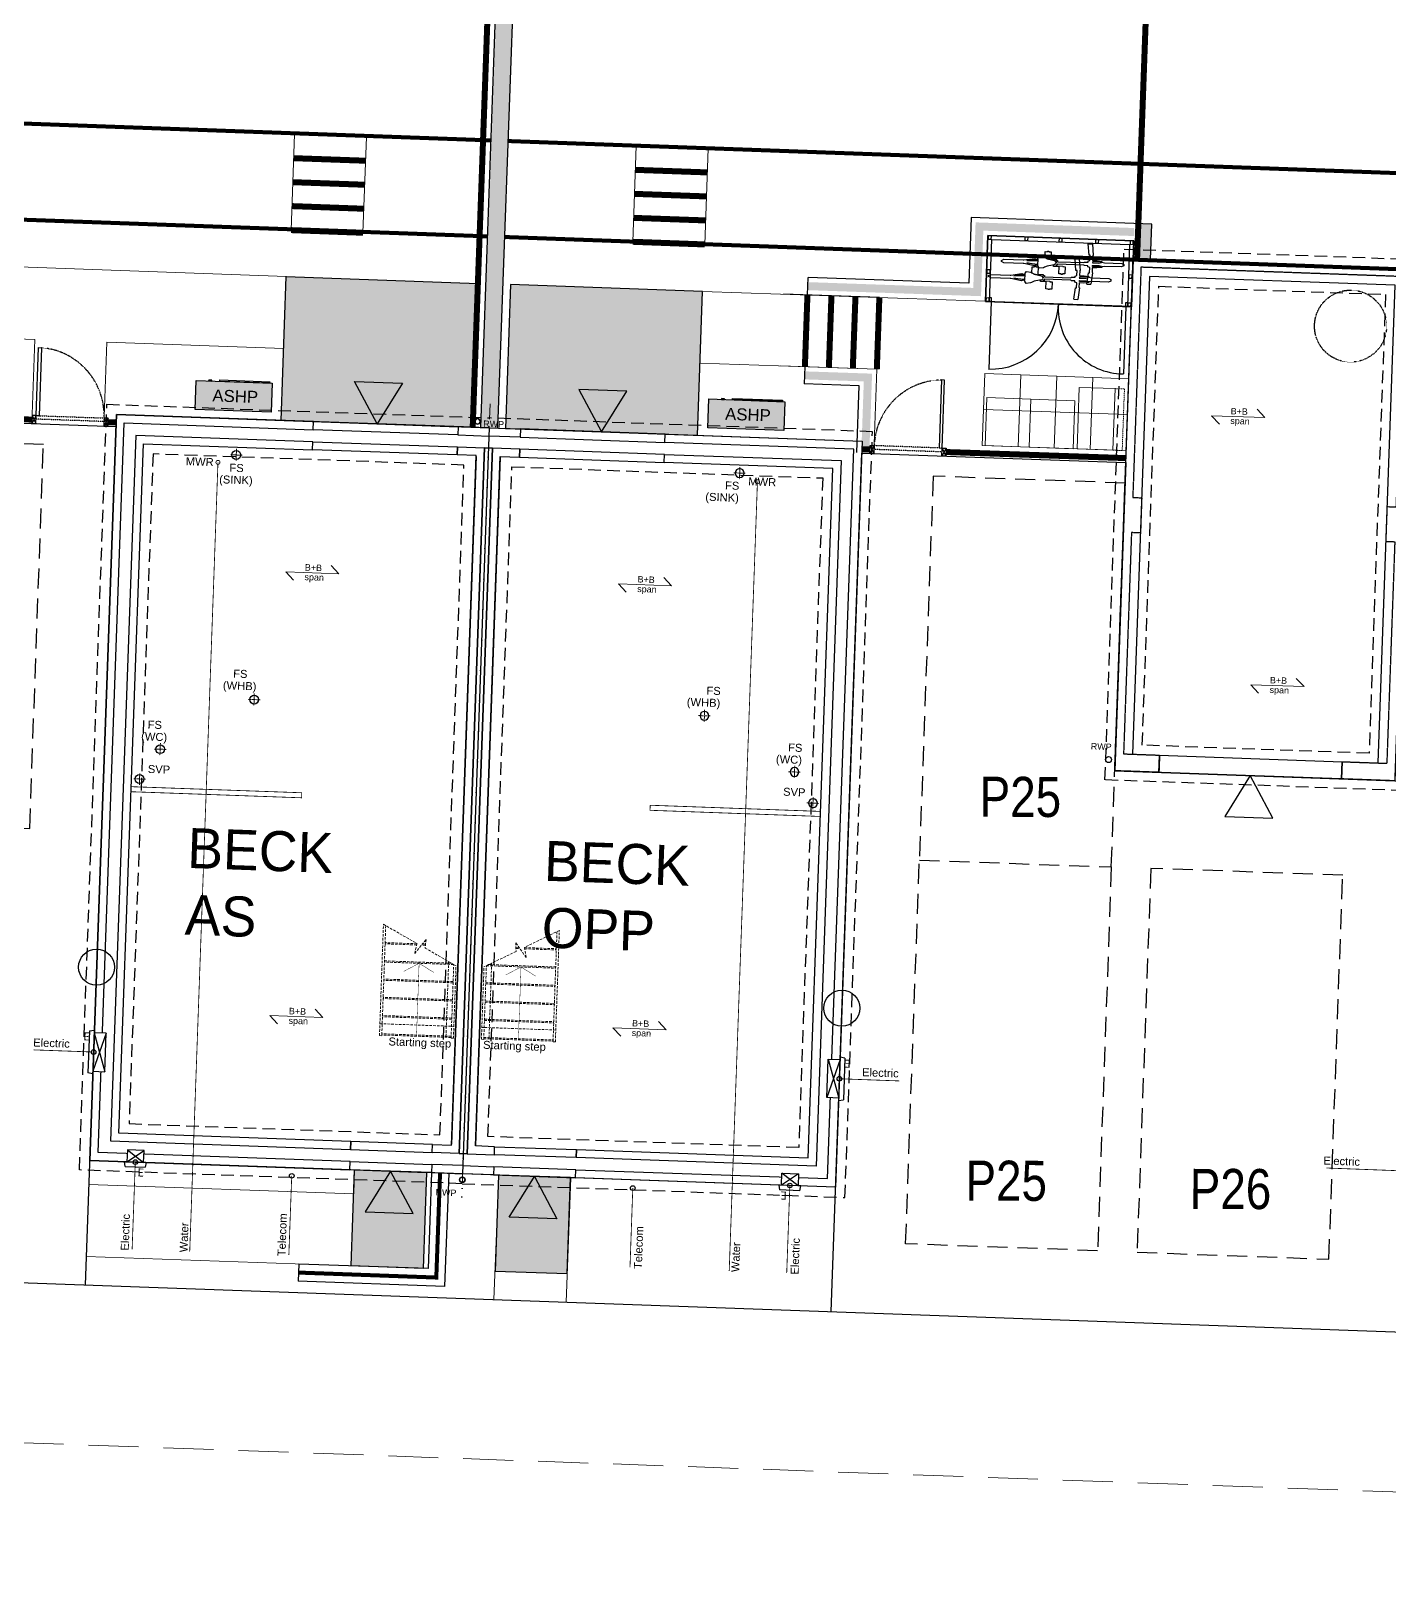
# Model space of a CAD drawing. Extents: x 287880777 to 288144713, y 62793326 to 63089570.
# Drawn here: x 287943943 to 287960923, y 63007206 to 63026431 of the extents above; entities that cross this region are included whole.
import ezdxf

# ---------------------------------------------------------------- set-up
doc = ezdxf.new("R2010")
doc.units = 0
doc.set_wipeout_variables(frame=1)
for name, pattern in [('CENTER', [2, 1.25, -0.25, 0.25, -0.25]), ('Dash', [6.35, 3.175, -3.175]), ('DASHDOT', [25.4, 12.7, -6.35, 0, -6.35]), ('DASHED', [1.4, 0.7, -0.7]), ('DASHED2', [0.375, 0.25, -0.125]), ('HIDDEN', [9.525, 6.35, -3.175]), ('XREF - NORTHERN HIGHWAY DESIGN$0$DASHED2', [0.375, 0.25, -0.125])]:
    doc.linetypes.add(name, pattern=pattern)
doc.layers.get('0').update_dxf_attribs({"color": 252})
for name, color, linetype in [('EXP - PEN 1', 1, 'Continuous'), ('NAR 1200h METAL RAILINGS', 160, 'DASHED'), ('NAR CYCLE STORES', 2, 'DASHED'), ('NAR DETAIL', 2, 'Continuous'), ('NAR EXTERNAL WALLS', 2, 'Continuous'), ('NAR PARKING', 7, 'DASHED2'), ('NAR PATIO', 3, 'Continuous'), ('NAR PRIVATE DRIVE', 6, 'Continuous'), ('NAR PRIVATE PATH HATCH', 8, 'Continuous'), ('NAR ROLLOVERS', 76, 'DASHED'), ('Wain-Blown insulation', 9, 'Continuous'), ('Wain-Centre Line', 10, 'Continuous'), ('Wain-Drainage Foul', 6, 'Continuous'), ('Wain-Drainage Foul Text', 2, 'Continuous'), ('Wain-Electrics', 3, 'Continuous'), ('Wain-Foundation acessories', 9, 'Continuous'), ('Wain-Foundation Line', 9, 'Continuous'), ('Wain-Meter box', 9, 'Continuous'), ('Wain-RWP', 9, 'Continuous'), ('Wain-Services Run (Electric)', 10, 'Continuous'), ('Wain-Services Run (Telecom)', 190, 'Continuous'), ('Wain-Stair 1', 2, 'Continuous'), ('Wain-Stair numbers', 9, 'Continuous'), ('Wain-Wall (Brick Hatch)', 2, 'Continuous'), ('Wain-Wall (Cavity Wall - Internal Leaf)', 4, 'Continuous'), ('Wain-Wall (External)', 4, 'Continuous')]:
    doc.layers.add(name, color=color, linetype=linetype)
for name, color, linetype, lineweight in [('EXP - STEPS', 240, 'Continuous', 18), ('NAR BIN STORAGE', 2, 'Continuous', 0), ('NAR CBF', 34, 'FENCELINE2', 0), ('NAR M4(2)', 94, 'Continuous', 30), ('NAR PATHS', 3, 'Continuous', 0), ('Wain-Text', 2, 'Continuous', 25), ('XREF - NORTHERN HIGHWAY DESIGN$0$EXP - HIGHWAY CHANNEL', 4, 'XREF - NORTHERN HIGHWAY DESIGN$0$DASHED2', 9), ('XREF - NORTHERN HIGHWAY DESIGN$0$EXP - HIGHWAY FOOTWAY', 3, 'Continuous', 25)]:
    doc.layers.add(name, color=color, linetype=linetype, lineweight=lineweight)
for name, color, linetype, true_color in [('NAR DOOR OPENINGS', 140, 'Continuous', 0x00bfff), ('NAR EV CHARGING POINT', 3, 'Continuous', 0x00ff00), ('NAR HOUSE TYPE NAMES', 1, 'Continuous', 0xff0000), ('RL-Fittings', 252, 'Continuous', 0x8f8f8e), ('Wain-Services Run (Water', 145, 'Continuous', 0x3481b8)]:
    doc.layers.add(name, color=color, linetype=linetype, true_color=true_color)
for name, color, linetype, lineweight, true_color in [('NAR Retaining Wall', 222, 'Continuous', 13, 0xcc0099), ('Wain-Mains Water Riser', 152, 'Continuous', 25, 0x2776bb), ('Wain-Mains Water Riser Text', 152, 'Continuous', 25, 0x2776bb)]:
    doc.layers.add(name, color=color, linetype=linetype, lineweight=lineweight, true_color=true_color)
doc.styles.add('DD Arial Narrow', font='ARIALN.TTF', dxfattribs={"height": 100})
doc.styles.get("Standard").update_dxf_attribs({"font": 'arial.ttf'})
doc.styles.add('XREF - ARCHITECT LAYOUT$0$DD Arial Narrow', font='ARIALN.TTF', dxfattribs={"height": 100})
doc.linetypes.add('FENCELINE2', pattern='A,0.25,-0.1,[132,ltypeshp.shx,S=0.1,R=0,X=-0.1,Y=0],-0.1,1', length=1.45)

# ---------------------------------------------------------------- blocks, each defined once
blk = doc.blocks.new('Drainage Pipe')
at = {"linetype": 'CENTER', "lineweight": 13, "ltscale": 20}
for p, q in [((-41681, 78687), (-41831, 78687)), ((-41756, 78762), (-41756, 78612))]:
    blk.add_line(p, q, dxfattribs=at)
blk.add_circle((-41756, 78687), 55)
blk = doc.blocks.new('ASHP')
at = {"transparency": 33554457}
h = blk.add_hatch(color=256, dxfattribs=at)
h.dxf.hatch_style = 1
h.paths.add_polyline_path([(548853, -2506), (548853, -2866), (547903, -2866), (547903, -2506)])
for points in [[(548098, -2496), (548058, -2496), (548058, -2506), (548098, -2506)], [(548199, -2488), (548821, -2488), (548821, -2506), (548199, -2506)]]:
    blk.add_lwpolyline(points, close=True)
at = {"flags": 128}
blk.add_lwpolyline([(548853, -2506), (548853, -2866), (547903, -2866), (547903, -2506)], close=True, dxfattribs=at)
at = {"layer": 'Wain-Electrics', "lineweight": 0, "insert": (548112, -2609), "char_height": 150, "width": 2397.38, "attachment_point": 1, "line_spacing_factor": 0.9}
blk.add_mtext('\\A1;ASHP ', dxfattribs=at)
at = {"layer": 'Wain-Text', "lineweight": 0, "insert": (548112, -2609), "char_height": 150, "width": 2397.38, "attachment_point": 1, "line_spacing_factor": 0.9}
blk.add_mtext('\\A1;ASHP ', dxfattribs=at)
blk = doc.blocks.new('Span symbol - Beam & block')
at = {"linetype": 'Continuous', "lineweight": 13}
for p, q in [((-5342, 71790), (-6007, 71790)), ((-6007, 71790), (-5906, 71689)), ((-5442, 71890), (-5342, 71790))]:
    blk.add_line(p, q, dxfattribs=at)
at = {"insert": (-5770, 71896), "char_height": 80, "attachment_point": 1, "line_spacing_factor": 0.9}
blk.add_mtext('B+B\\Pspan', dxfattribs=at)
blk = doc.blocks.new('Wall mounted meter - Electric (Plan)')
blk.add_wipeout([(-7157, 85115), (-7157, 84635), (-7007, 84635), (-7007, 85115)])
for p, q in [((-7217, 85137), (-7157, 85147)), ((-7217, 85137), (-7217, 84613)), ((-7157, 85147), (-7157, 84603)), ((-7007, 85115), (-7157, 85115)), ((-7007, 84635), (-7007, 85115)), ((-7157, 84603), (-7217, 84613)), ((-7157, 84635), (-7007, 84635))]:
    blk.add_line(p, q)
at = {"color": 9}
for p, q in [((-7157, 85115), (-7007, 84635)), ((-7007, 85115), (-7157, 84635))]:
    blk.add_line(p, q, dxfattribs=at)
at = {"lineweight": 0, "insert": (-7368, 85117), "char_height": 100, "width": 133.81, "attachment_point": 1, "line_spacing_factor": 0.9}
blk.add_mtext('\\A1;\\pi78.42052,t378.42052;{\\fCalibri|b0|i0|c0|p34;E}', dxfattribs=at)
blk = doc.blocks.new('Stairs Subs (Beckfold)')
at = {"layer": 'Wain-Stair 1', "color": 9, "linetype": 'HIDDEN', "lineweight": 9, "ltscale": 5}
for p, q in [((-925, 0), (-925, 1392)), ((-896, 1377), (-896, 0)), ((-498, 1164), (-896, 1164)), ((-390, 1164), (-429, 1164)), ((-501, 1149), (-896, 1149)), ((-57, 936), (-896, 936)), ((-29, 921), (-896, 921)), ((-94, 955), (-94, 9)), ((-29, 0), (-29, 921)), ((0, 0), (0, 906)), ((-29, 708), (-896, 708)), ((-29, 693), (-896, 693)), ((-29, 480), (-896, 480)), ((-29, 465), (-896, 465)), ((-29, 252), (-896, 252)), ((-29, 237), (-896, 237)), ((-925, 149), (0, 149)), ((-896, 0), (-925, 0)), ((-29, 24), (-896, 24)), ((-29, 9), (-896, 9)), ((0, 0), (-29, 0))]:
    blk.add_line(p, q, dxfattribs=at)
for points in [[(-925, 1392), (-498, 1167), (-522, 1041), (-386, 1221), (-394, 1114), (0, 906)], [(-391, 1149), (-441, 1149)]]:
    blk.add_lwpolyline(points, dxfattribs=at)
at = {"layer": 'Wain-Stair numbers', "color": 253, "const_width": 5}
for points in [[(-276, 814), (-276, 814), (-462, 921), (-649, 814), (-649, 814)], [(-462, 921), (-462, 9)]]:
    blk.add_lwpolyline(points, dxfattribs=at)
at = {"layer": 'Wain-Stair numbers', "color": 9, "insert": (-417, -18), "char_height": 100, "width": 1584.27, "attachment_point": 2, "line_spacing_factor": 0.9}
blk.add_mtext('Starting step ', dxfattribs=at)
blk = doc.blocks.new('RWP')
for radius in [35, 31.5]:
    blk.add_circle((35, 35), radius)
blk = doc.blocks.new('Slimline meter box front')
at = {"color": 0, "linetype": 'ByBlock', "lineweight": -2, "transparency": 16777216}
blk.add_wipeout([(62, 206), (271, 206), (271, 356), (62, 356)], dxfattribs=at)
for p, q in [((30, 206), (303, 206)), ((40, 146), (30, 206)), ((271, 356), (62, 356)), ((62, 356), (62, 206)), ((271, 206), (271, 356)), ((303, 206), (293, 146)), ((40, 146), (293, 146))]:
    blk.add_line(p, q, dxfattribs=at)
at = {"color": 9}
for p, q in [((62, 206), (271, 356)), ((62, 356), (271, 206))]:
    blk.add_line(p, q, dxfattribs=at)
at = {"lineweight": 0, "insert": (123, 128), "char_height": 100, "width": 133.81, "attachment_point": 1, "line_spacing_factor": 0.9}
blk.add_mtext('\\A1;\\pi78.42052,t378.42052;{\\fCalibri|b0|i0|c0|p34;E}', dxfattribs=at)
blk = doc.blocks.new('A$Cee92f38c')
at = {"layer": 'NAR M4(2)', "ltscale": 10, "transparency": 33554585}
h = blk.add_hatch(color=256, dxfattribs=at)
h.dxf.hatch_style = 1
h.paths.add_polyline_path([(0, 1.2), (0.9, 1.2), (0.9, 0), (0, 0)])
at = {"layer": 'NAR M4(2)', "ltscale": 0.25}
blk.add_lwpolyline([(0, 1.2), (0, 0), (0.9, 0), (0.9, 1.2)], close=True, dxfattribs=at)
blk = doc.blocks.new('A$C3d9247a0')
at = {"layer": 'NAR DOOR OPENINGS', "transparency": 33554610}
h = blk.add_hatch(color=256, dxfattribs=at)
h.dxf.hatch_style = 1
h.paths.add_polyline_path([(450, 1200), (150, 680), (750, 680)])
at = {"layer": 'NAR DOOR OPENINGS'}
blk.add_lwpolyline([(450, 1200), (150, 680), (750, 680)], close=True, dxfattribs=at)
at = {"layer": 'NAR M4(2)', "ltscale": 10, "transparency": 33554585, "xscale": -1000, "yscale": 1000, "zscale": 1000}
blk.add_blockref('A$Cee92f38c', (900, 0), dxfattribs=at)
blk = doc.blocks.new('A$C324e72f9')
at = {"layer": 'NAR DOOR OPENINGS', "transparency": 33554610}
h = blk.add_hatch(color=256, dxfattribs=at)
h.dxf.hatch_style = 1
h.paths.add_polyline_path([(1200, 0), (900, 520), (1500, 520)])
at = {"layer": 'NAR PRIVATE PATH HATCH', "transparency": 33554597}
h = blk.add_hatch(color=256, dxfattribs=at)
h.dxf.hatch_style = 1
h.paths.add_polyline_path([(2400, 0), (0, 0), (0, 1800), (2400, 1800)])
at = {"layer": 'NAR DOOR OPENINGS'}
blk.add_lwpolyline([(1200, 0), (900, 520), (1500, 520)], close=True, dxfattribs=at)
at = {"layer": 'NAR PATIO'}
blk.add_lwpolyline([(2400, 0), (0, 0), (0, 1800), (2400, 1800)], close=True, dxfattribs=at)
blk = doc.blocks.new('B&B Block Symbol')
at = {"linetype": 'Continuous', "lineweight": 13}
for p, q in [((-5342, 71790), (-6007, 71790)), ((-6007, 71790), (-5906, 71689)), ((-5442, 71890), (-5342, 71790))]:
    blk.add_line(p, q, dxfattribs=at)
at = {"insert": (-5770, 71896), "char_height": 80, "attachment_point": 1, "line_spacing_factor": 0.9}
blk.add_mtext('B+B\\Pspan', dxfattribs=at)
blk = doc.blocks.new('XREF - NORTHERN HIGHWAY DESIGN')
at = {"layer": 'XREF - NORTHERN HIGHWAY DESIGN$0$EXP - HIGHWAY CHANNEL', "ltscale": 2.5, "flags": 128}
blk.add_lwpolyline([(576.797, 268.345, 0.002257), (572.538, 268.113, -0.023661), (527.383, 267.594), (487.88, 269.01, -0.304237), (467.669, 283.638), (466.15, 287.753, -0.031707), (461.53, 303.22, 0.404722), (454.525, 307.757), (452.396, 307.338), (451.469, 312.048), (472.074, 316.103), (473.001, 311.393), (471.019, 311.003, 0.425152), (466.338, 303.74, 0.030534), (470.653, 289.415), (471.498, 287.125, 0.304237), (489.996, 273.737), (522.189, 272.583)], format="xyb", dxfattribs=at)
at = {"layer": 'XREF - NORTHERN HIGHWAY DESIGN$0$EXP - HIGHWAY FOOTWAY', "flags": 128}
blk.add_lwpolyline([(576.897, 266.347, 0.002257), (572.655, 266.117, -0.023661), (527.311, 265.595), (487.809, 267.011, -0.304237), (465.792, 282.946), (464.273, 287.06, -0.031707), (459.582, 302.77, 0.404722), (454.912, 305.795), (450.82, 304.99), (449.391, 312.25), (473.92, 317.078), (475.349, 309.817), (471.405, 309.041, 0.425152), (468.285, 304.199, 0.030534), (472.529, 290.108), (473.374, 287.817, 0.304237), (490.067, 275.736), (522.261, 274.582)], format="xyb", dxfattribs=at)
blk = doc.blocks.new('A$Cfbc31330')
at = {"layer": 'RL-Fittings', "ltscale": 0.859024}
for p, q in [((0.601, 0.431), (0.634, 0.431)), ((0.601, 0.347), (0.601, 0.431)), ((0.634, 0.439), (0.651, 0.439)), ((0.634, 0.431), (0.634, 0.439)), ((0.651, 0.439), (0.651, 0.431)), ((0.651, 0.431), (0.684, 0.431)), ((0.684, 0.431), (0.685, 0.331)), ((1.194, 0.561), (1.252, 0.561)), ((1.211, 0.402), (1.194, 0.561)), ((1.252, 0.561), (1.269, 0.402)), ((0, 0.288), (0.033, 0.305)), ((0, 0.272), (0, 0.288)), ((0.033, 0.255), (0, 0.272)), ((0.033, 0.305), (0.301, 0.305)), ((0.301, 0.255), (0.033, 0.255)), ((0.301, 0.305), (0.309, 0.305)), ((0.309, 0.255), (0.301, 0.255)), ((0.309, 0.305), (0.459, 0.331)), ((0.459, 0.23), (0.309, 0.255)), ((0.467, 0.314), (0.351, 0.297)), ((0.351, 0.297), (0.501, 0.306)), ((0.468, 0.247), (0.351, 0.264)), ((0.351, 0.264), (0.501, 0.255)), ((0.459, 0.331), (0.484, 0.322)), ((0.484, 0.239), (0.459, 0.23)), ((0.501, 0.306), (0.467, 0.314)), ((0.501, 0.255), (0.468, 0.247)), ((0.484, 0.322), (0.509, 0.331)), ((0.509, 0.23), (0.484, 0.239)), ((0.501, 0.322), (0.501, 0.239)), ((0.509, 0.339), (0.526, 0.364)), ((0.509, 0.331), (0.509, 0.339)), ((0.509, 0.222), (0.509, 0.23)), ((0.526, 0.197), (0.509, 0.222)), ((0.526, 0.364), (0.584, 0.356)), ((0.584, 0.356), (0.601, 0.347)), ((0.601, 0.214), (0.584, 0.205)), ((0.601, 0.347), (0.634, 0.331)), ((0.634, 0.331), (0.601, 0.347)), ((0.635, 0.231), (0.601, 0.214)), ((0.634, 0.331), (0.71, 0.314)), ((0.71, 0.314), (0.634, 0.331)), ((0.71, 0.247), (0.635, 0.231)), ((0.685, 0.331), (0.76, 0.331)), ((0.71, 0.314), (0.743, 0.306)), ((0.743, 0.306), (0.71, 0.314)), ((0.743, 0.256), (0.71, 0.247)), ((0.726, 0.247), (0.718, 0.247)), ((0.726, 0.231), (0.726, 0.247)), ((0.801, 0.231), (0.726, 0.231)), ((0.743, 0.306), (0.76, 0.289)), ((0.76, 0.289), (0.743, 0.306)), ((0.76, 0.272), (0.743, 0.256)), ((0.76, 0.331), (0.76, 0.314)), ((0.76, 0.314), (0.776, 0.314)), ((0.76, 0.289), (0.76, 0.281)), ((0.76, 0.281), (0.76, 0.289)), ((0.76, 0.247), (0.76, 0.239)), ((0.776, 0.247), (0.76, 0.247)), ((0.76, 0.239), (0.852, 0.239)), ((0.776, 0.314), (0.776, 0.297)), ((0.776, 0.297), (1.144, 0.298)), ((0.776, 0.264), (0.776, 0.247)), ((1.144, 0.264), (0.776, 0.264)), ((0.802, 0.13), (0.801, 0.231)), ((0.852, 0.239), (0.852, 0.231)), ((0.852, 0.231), (0.885, 0.231)), ((0.885, 0.231), (0.885, 0.131)), ((1.144, 0.298), (1.152, 0.306)), ((1.152, 0.256), (1.144, 0.264)), ((1.152, 0.306), (1.202, 0.306)), ((1.202, 0.256), (1.152, 0.256)), ((1.202, 0.323), (1.227, 0.331)), ((1.202, 0.306), (1.202, 0.323)), ((1.202, 0.239), (1.202, 0.256)), ((1.227, 0.231), (1.202, 0.239)), ((1.227, 0.402), (1.211, 0.402)), ((1.227, 0.331), (1.227, 0.402)), ((1.227, 0.16), (1.227, 0.231)), ((1.269, 0.402), (1.261, 0.394)), ((1.265, 0.398), (1.261, 0.331)), ((1.261, 0.331), (1.327, 0.331)), ((1.269, 0.314), (1.261, 0.298)), ((1.261, 0.298), (1.352, 0.298)), ((1.261, 0.264), (1.352, 0.264)), ((1.269, 0.248), (1.261, 0.264)), ((1.261, 0.231), (1.261, 0.168)), ((1.327, 0.231), (1.261, 0.231)), ((1.386, 0.315), (1.269, 0.314)), ((1.386, 0.248), (1.269, 0.248)), ((1.327, 0.331), (1.394, 0.323)), ((1.394, 0.239), (1.327, 0.231)), ((1.352, 0.298), (1.386, 0.306)), ((1.352, 0.264), (1.386, 0.256)), ((1.394, 0.323), (1.394, 0.315)), ((1.394, 0.315), (1.428, 0.306)), ((1.428, 0.256), (1.394, 0.248)), ((1.394, 0.248), (1.394, 0.239)), ((1.428, 0.306), (1.67, 0.306)), ((1.67, 0.256), (1.428, 0.256)), ((1.67, 0.306), (1.698, 0.292)), ((1.698, 0.271), (1.67, 0.256)), ((1.698, 0.292), (1.698, 0.271)), ((0.584, 0.205), (0.526, 0.197)), ((0.835, 0.13), (0.802, 0.13)), ((0.835, 0.122), (0.835, 0.13)), ((0.852, 0.122), (0.835, 0.122)), ((0.885, 0.131), (0.852, 0.13)), ((0.852, 0.13), (0.852, 0.122)), ((1.194, 0.001), (1.211, 0.16)), ((1.194, 0), (1.253, 0)), ((1.211, 0.16), (1.227, 0.16)), ((1.269, 0.16), (1.252, 0.001)), ((1.261, 0.168), (1.269, 0.16))]:
    blk.add_line(p, q, dxfattribs=at)

msp = doc.modelspace()

# ---------------------------------------------------------------- linework, layer by layer
at = {"layer": 'Defpoints'}
msp.add_lwpolyline([(287957721, 63023582), (287961220, 63023457), (287960991, 63017058), (287957492, 63017184)], close=True, dxfattribs=at)
msp.add_lwpolyline([(287949674, 63021469), (287949340, 63012148)], dxfattribs=at)
at = {"layer": 'EXP - STEPS'}
for p, q in [((287947196, 63023940), (287947239, 63025139)), ((287948095, 63023907), (287948139, 63025107)), ((287951468, 63023794), (287951511, 63024993)), ((287952367, 63023761), (287952411, 63024960)), ((287954550, 63023101), (287953351, 63023144)), ((287954518, 63022201), (287953319, 63022244))]:
    msp.add_line(p, q, dxfattribs=at)
at = {"layer": 'EXP - STEPS', "const_width": 75}
for points in [[(287947228, 63024839), (287948128, 63024807)], [(287951500, 63024693), (287952400, 63024661)], [(287947217, 63024539), (287948117, 63024507)], [(287951490, 63024393), (287952389, 63024361)], [(287947207, 63024240), (287948106, 63024207)], [(287951479, 63024093), (287952378, 63024061)], [(287947196, 63023940), (287948095, 63023907)], [(287951468, 63023794), (287952367, 63023761)], [(287953651, 63023133), (287953619, 63022234)], [(287953951, 63023122), (287953919, 63022223)], [(287954251, 63023112), (287954218, 63022212)], [(287954550, 63023101), (287954518, 63022201)]]:
    msp.add_lwpolyline(points, dxfattribs=at)
at = {"layer": 'NAR 1200h METAL RAILINGS', "ltscale": 250, "const_width": 50}
msp.add_lwpolyline([(287949059, 63012158), (287949012, 63010851), (287947288, 63010913)], dxfattribs=at)
at = {"layer": 'NAR BIN STORAGE'}
for points in [[(287957470, 63021190), (287957498, 63021959), (287957048, 63021975), (287957021, 63021206)], [(287956421, 63021227), (287956443, 63021827), (287955893, 63021847), (287955871, 63021247)], [(287956971, 63021208), (287956992, 63021807), (287956443, 63021827), (287956421, 63021227)]]:
    msp.add_lwpolyline(points, close=True, dxfattribs=at)
at = {"layer": 'NAR BIN STORAGE', "linetype": 'Dash', "ltscale": 0.025}
msp.add_lwpolyline([(287957498, 63021959), (287957613, 63021955), (287957585, 63021186), (287957470, 63021190)], dxfattribs=at)
at = {"layer": 'NAR CBF', "ltscale": 1200, "transparency": 33554687, "const_width": 75}
for points in [[(287949467, 63021477), (287949678, 63027327)], [(287957771, 63023580), (287957896, 63027030)], [(287943958, 63021572), (287941714, 63021647)], [(287945010, 63021536), (287944907, 63021540)], [(287954332, 63021202), (287954434, 63021199)], [(287955384, 63021167), (287957632, 63021091)]]:
    msp.add_lwpolyline(points, dxfattribs=at)
at = {"layer": 'NAR CYCLE STORES'}
msp.add_circle((287960439, 63022740), 450, dxfattribs=at)
at = {"layer": 'NAR DETAIL', "ltscale": 0.5}
msp.add_lwpolyline([(287955905, 63023873), (287955876, 63023048), (287957700, 63022983), (287957729, 63023807), (287955905, 63023873)], dxfattribs=at)
msp.add_lwpolyline([(287955876, 63023048), (287955905, 63023873), (287957729, 63023807), (287957700, 63022983)], close=True, dxfattribs=at)
at = {"layer": 'NAR DETAIL', "flags": 128}
for points in [[(287944010, 63021622), (287944040, 63022472), (287944078, 63022470), (287944048, 63021621)], [(287955335, 63021216), (287955366, 63022066), (287955328, 63022067), (287955297, 63021218)], [(287944006, 63021522), (287944010, 63021622), (287943960, 63021624), (287943956, 63021524)], [(287944906, 63021490), (287944909, 63021590), (287944859, 63021592), (287944856, 63021492)], [(287954432, 63021149), (287954436, 63021248), (287954486, 63021247), (287954482, 63021147)], [(287955332, 63021116), (287955335, 63021216), (287955385, 63021214), (287955382, 63021114)]]:
    msp.add_lwpolyline(points, close=True, dxfattribs=at)
for points in [[(287944010, 63021622), (287943956, 63021524)], [(287943960, 63021624), (287944006, 63021522)], [(287944909, 63021590), (287944856, 63021492)], [(287944859, 63021592), (287944906, 63021490)], [(287954486, 63021247), (287954432, 63021149)], [(287954436, 63021248), (287954482, 63021147)], [(287955385, 63021214), (287955332, 63021116)], [(287955335, 63021216), (287955382, 63021114)]]:
    msp.add_lwpolyline(points, dxfattribs=at)
at = {"layer": 'NAR DETAIL', "linetype": 'DASHED', "ltscale": 0.005, "flags": 128}
for points in [[(287944010, 63021622), (287944859, 63021592), (287944858, 63021548), (287944008, 63021578)], [(287955335, 63021216), (287954486, 63021247), (287954484, 63021203), (287955334, 63021172)]]:
    msp.add_lwpolyline(points, close=True, dxfattribs=at)
at = {"layer": 'NAR DETAIL', "linetype": 'DASHED', "ltscale": 0.2}
for centre, start, end in [((287944010, 63021622), 357.9475, 85.5276), ((287955335, 63021216), 90.3676, 177.9477)]:
    msp.add_arc(centre, 850, start, end, dxfattribs=at)
at = {"layer": 'NAR DOOR OPENINGS'}
msp.add_lwpolyline([(287959185, 63017123), (287958867, 63016614), (287959467, 63016593)], close=True, dxfattribs=at)
at = {"layer": 'NAR EV CHARGING POINT'}
for centre in [(287944766, 63014730), (287954081, 63014218)]:
    msp.add_circle(centre, 225, dxfattribs=at)
at = {"layer": 'NAR EXTERNAL WALLS'}
for points in [[(287949567, 63021473), (287949778, 63027324)], [(287949782, 63021465), (287949993, 63027316)], [(287957938, 63023574), (287957954, 63024016), (287955696, 63024097), (287955667, 63023277), (287953658, 63023347)], [(287957729, 63023807), (287955905, 63023873), (287955876, 63023048)], [(287957729, 63023807), (287957721, 63023582)], [(287953651, 63023133), (287953658, 63023347)], [(287953618, 63022234), (287953611, 63022018)], [(287954267, 63021160), (287954296, 63021994), (287953611, 63022018)], [(287949167, 63012154), (287949116, 63010740), (287947285, 63010805)], [(287948952, 63012162), (287948909, 63010962), (287947292, 63011020)], [(287947292, 63011020), (287947285, 63010805)]]:
    msp.add_lwpolyline(points, dxfattribs=at)
at = {"layer": 'NAR PARKING', "ltscale": 1000}
for points in [[(287941704, 63021346), (287941532, 63016549), (287943930, 63016463), (287944102, 63021260)], [(287957449, 63015982), (287957621, 63020779), (287955222, 63020865), (287955050, 63016068)], [(287957449, 63015982), (287957277, 63011186), (287954878, 63011272), (287955050, 63016068)], [(287960169, 63011081), (287960341, 63015878), (287957943, 63015964), (287957771, 63011167)]]:
    msp.add_lwpolyline(points, close=True, dxfattribs=at)
at = {"layer": 'NAR PATHS'}
for points in [[(287943956, 63021524), (287943994, 63022573), (287941751, 63022654), (287941783, 63023553), (287944026, 63023473), (287947138, 63023361)], [(287957700, 63022991), (287952340, 63023175)], [(287944856, 63021492), (287944893, 63022541), (287947106, 63022462)], [(287952304, 63022171), (287952302, 63022171)], [(287954482, 63021152), (287954518, 63022201), (287952306, 63022278)], [(287956318, 63022132), (287956286, 63021232)], [(287952300, 63022063), (287952298, 63022063)], [(287956768, 63022116), (287956736, 63021216)], [(287957218, 63022099), (287957186, 63021200)], [(287957651, 63021634), (287955853, 63021698)], [(287949733, 63010576), (287949793, 63012131), (287950692, 63012099), (287950637, 63010544)]]:
    msp.add_lwpolyline(points, dxfattribs=at)
msp.add_lwpolyline([(287957635, 63021184), (287957667, 63022083), (287955869, 63022148), (287955836, 63021248)], close=True, dxfattribs=at)
at = {"layer": 'NAR Retaining Wall', "linetype": 'DASHED', "ltscale": 250}
for points, const_width in [([(287949674, 63021469), (287949885, 63027320)], 200), ([(287957846, 63024020), (287957830, 63023578)], 200), ([(287957733, 63023916), (287955801, 63023985), (287955772, 63023166), (287953655, 63023240)], 100), ([(287954374, 63021156), (287954407, 63022098), (287953615, 63022125)], 100)]:
    msp.add_lwpolyline(points, dxfattribs=dict(at, const_width=const_width))
at = {"layer": 'NAR ROLLOVERS', "ltscale": 500, "const_width": 50}
for points in [[(287949696, 63025061), (287936702, 63025530), (287934889, 63026674)], [(287971473, 63024648), (287967165, 63024431), (287949911, 63025053)], [(287949653, 63023862), (287943603, 63024079)], [(287961220, 63023445), (287949868, 63023854)]]:
    msp.add_lwpolyline(points, dxfattribs=at)
at = {"layer": 'RL-Fittings', "ltscale": 0.859024}
for p, q in [((287955946, 63023046), (287955916, 63022204)), ((287957630, 63022985), (287957600, 63022143))]:
    msp.add_line(p, q, dxfattribs=at)
at = {"layer": 'RL-Fittings', "ltscale": 0.859024, "flags": 128}
for points in [[(287955946, 63023046), (287955876, 63023048), (287955905, 63023873), (287957729, 63023807), (287957700, 63022983), (287957650, 63022984)], [(287955926, 63023046), (287955954, 63023821), (287957678, 63023759), (287957650, 63022984)]]:
    msp.add_lwpolyline(points, dxfattribs=at)
for points in [[(287955910, 63023867), (287955909, 63023827), (287955949, 63023826), (287955950, 63023866), (287955910, 63023867)], [(287956368, 63023851), (287956367, 63023811), (287956407, 63023810), (287956408, 63023850), (287956368, 63023851)], [(287956796, 63023836), (287956795, 63023796), (287956834, 63023794), (287956836, 63023834), (287956796, 63023836)], [(287957251, 63023819), (287957250, 63023779), (287957290, 63023778), (287957291, 63023818), (287957251, 63023819)], [(287957684, 63023804), (287957683, 63023764), (287957723, 63023762), (287957724, 63023802), (287957684, 63023804)], [(287955895, 63023444), (287955894, 63023404), (287955934, 63023402), (287955935, 63023442), (287955895, 63023444)], [(287957669, 63023380), (287957667, 63023340), (287957707, 63023339), (287957709, 63023379), (287957669, 63023380)], [(287955883, 63023093), (287955881, 63023053), (287955921, 63023051), (287955922, 63023091), (287955883, 63023093)], [(287955928, 63023096), (287955948, 63023096), (287955946, 63023046), (287955926, 63023046), (287955928, 63023096)], [(287957632, 63023035), (287957652, 63023034), (287957650, 63022984), (287957630, 63022985), (287957632, 63023035)], [(287957656, 63023029), (287957655, 63022989), (287957695, 63022988), (287957696, 63023028), (287957656, 63023029)]]:
    msp.add_lwpolyline(points, close=True, dxfattribs=at)
at = {"layer": 'RL-Fittings', "ltscale": 0.859024}
for centre, radius, start, end in [((287955940, 63023052), 849, 268.3512, 357.5439), ((287957607, 63022964), 821, 176.4061, 269.489)]:
    msp.add_arc(centre, radius, start, end, dxfattribs=at)
at = {"layer": 'Wain-Blown insulation'}
for points in [[(287949299, 63012402), (287949399, 63012398), (287949715, 63021215), (287949615, 63021219)], [(287949399, 63012398), (287949299, 63012402), (287949615, 63021219), (287949715, 63021215)]]:
    msp.add_lwpolyline(points, close=True, dxfattribs=at)
at = {"layer": 'Wain-Centre Line', "linetype": 'DASHDOT', "lineweight": 15, "ltscale": 15}
msp.add_line((287949685, 63021769), (287949330, 63011848), dxfattribs=at)
msp.add_line((287949685, 63021769), (287949330, 63011848), dxfattribs=at)
at = {"layer": 'Wain-Foundation Line', "linetype": 'HIDDEN', "ltscale": 25}
for points in [[(287957608, 63023704), (287961342, 63023570), (287961104, 63016937), (287957370, 63017070)], [(287958042, 63023238), (287960876, 63023136), (287960671, 63017402), (287957836, 63017504)], [(287949357, 63021004), (287945472, 63021143), (287945173, 63012774), (287949058, 63012634)]]:
    msp.add_lwpolyline(points, close=True, dxfattribs=at)
at = {"layer": 'Wain-Mains Water Riser', "lineweight": 0}
for centre in [(287946283, 63021038), (287953026, 63020796)]:
    msp.add_circle(centre, 25, dxfattribs=at)
at = {"layer": 'Wain-RWP'}
msp.add_circle((287957414, 63017323), 37.5, dxfattribs=at)
at = {"layer": 'Wain-Services Run (Electric)', "const_width": 10}
msp.add_lwpolyline([(287961907, 63012153), (287960137, 63012220)], dxfattribs=at)
at = {"layer": 'Wain-Services Run (Telecom)', "const_width": 10}
for points in [[(287947205, 63012122), (287947169, 63011132)], [(287951468, 63011969), (287951433, 63010979)]]:
    msp.add_lwpolyline(points, dxfattribs=at)
at = {"layer": 'Wain-Services Run (Telecom)'}
for centre in [(287947205, 63012122), (287951468, 63011969)]:
    msp.add_circle(centre, 29, dxfattribs=at)
at = {"layer": 'Wain-Services Run (Water', "const_width": 10}
for points in [[(287946283, 63021038), (287945930, 63011176)], [(287953026, 63020796), (287952673, 63010934)]]:
    msp.add_lwpolyline(points, dxfattribs=at)
at = {"layer": 'Wain-Stair 1', "linetype": 'HIDDEN', "lineweight": 9, "ltscale": 5}
for p, q in [((287950520, 63015172), (287950471, 63013796)), ((287950500, 63013795), (287950550, 63015187)), ((287950007, 63014978), (287950046, 63014976)), ((287950115, 63014974), (287950513, 63014960)), ((287950118, 63014959), (287950512, 63014945)), ((287949576, 63013828), (287949608, 63014733)), ((287949605, 63013827), (287949638, 63014748)), ((287949638, 63014748), (287950504, 63014717)), ((287949666, 63014762), (287950505, 63014732)), ((287949704, 63014780), (287949670, 63013834)), ((287949629, 63014520), (287950496, 63014489)), ((287949630, 63014535), (287950496, 63014504)), ((287949621, 63014292), (287950488, 63014261)), ((287949622, 63014307), (287950488, 63014276)), ((287949613, 63014064), (287950480, 63014033)), ((287949614, 63014079), (287950480, 63014048)), ((287950505, 63013944), (287949581, 63013977)), ((287949576, 63013828), (287949605, 63013827)), ((287949605, 63013851), (287950472, 63013820)), ((287949605, 63013836), (287950471, 63013805)), ((287950471, 63013796), (287950500, 63013795))]:
    msp.add_line(p, q, dxfattribs=at)
for points in [[(287950550, 63015187), (287950115, 63014977), (287950135, 63014850), (287950005, 63015035), (287950009, 63014927), (287949608, 63014733)], [(287950008, 63014963), (287950057, 63014961)]]:
    msp.add_lwpolyline(points, dxfattribs=at)
at = {"layer": 'Wain-Stair numbers', "const_width": 5}
for points in [[(287949881, 63014632), (287949881, 63014632), (287950071, 63014732), (287950253, 63014618), (287950253, 63014618)], [(287950071, 63014732), (287950038, 63013821)]]:
    msp.add_lwpolyline(points, dxfattribs=at)
at = {"layer": 'Wain-Wall (Brick Hatch)', "ltscale": 150}
for p, q in [((287949511, 63021109), (287949203, 63012518)), ((287949811, 63021098), (287949503, 63012507))]:
    msp.add_line(p, q, dxfattribs=at)
at = {"layer": 'Wain-Wall (Cavity Wall - Internal Leaf)'}
for points in [[(287947468, 63021296), (287945257, 63021375), (287944941, 63012558), (287947939, 63012450), (287947943, 63012550), (287945044, 63012654), (287945353, 63021271), (287947464, 63021196)], [(287947468, 63021296), (287949277, 63021231), (287949273, 63021131), (287947464, 63021196)], [(287949277, 63021231), (287949615, 63021219), (287949299, 63012402), (287948961, 63012414), (287948964, 63012514), (287949203, 63012505), (287949512, 63021122), (287949273, 63021131)], [(287950054, 63021203), (287949715, 63021215), (287949399, 63012398), (287949738, 63012386), (287949741, 63012486), (287949503, 63012495), (287949812, 63021111), (287950050, 63021103)], [(287951863, 63021138), (287950054, 63021203), (287950050, 63021103), (287951859, 63021038)], [(287951863, 63021138), (287954074, 63021059), (287953758, 63012242), (287950760, 63012349), (287950763, 63012449), (287953661, 63012345), (287953970, 63020962), (287951859, 63021038)], [(287947939, 63012450), (287948961, 63012414), (287948964, 63012514), (287947943, 63012550)], [(287950760, 63012349), (287949738, 63012386), (287949741, 63012486), (287950763, 63012449)]]:
    msp.add_lwpolyline(points, close=True, dxfattribs=at)
at = {"layer": 'Wain-Wall (External)'}
for points in [[(287957721, 63023582), (287961220, 63023457), (287960991, 63017058), (287960327, 63017082), (287960334, 63017297), (287960784, 63017281), (287960784, 63017281), (287960784, 63017281), (287960998, 63023250), (287960998, 63023250), (287960998, 63023250), (287957928, 63023360), (287957714, 63017391), (287957714, 63017391), (287957714, 63017391), (287957714, 63017391), (287957714, 63017391), (287958052, 63017379), (287958044, 63017164), (287957492, 63017184)], [(287947934, 63012301), (287944786, 63012413), (287945112, 63021530), (287947473, 63021445), (287947477, 63021548), (287945014, 63021636), (287944680, 63012315), (287947930, 63012198)], [(287947477, 63021548), (287949286, 63021483), (287949282, 63021381), (287947473, 63021445)], [(287951872, 63021390), (287950063, 63021455), (287950059, 63021353), (287951868, 63021288)], [(287950754, 63012199), (287953902, 63012087), (287954229, 63021203), (287951868, 63021288), (287951872, 63021390), (287954335, 63021302), (287954001, 63011981), (287950751, 63012097)], [(287958052, 63017379), (287960334, 63017297), (287960327, 63017082), (287958044, 63017164)], [(287947934, 63012301), (287948955, 63012264), (287948952, 63012162), (287947930, 63012198)], [(287950754, 63012199), (287949732, 63012236), (287949729, 63012134), (287950751, 63012097)]]:
    msp.add_lwpolyline(points, close=True, dxfattribs=at)
at = {"layer": 'Wain-Wall (External)', "linetype": 'HIDDEN'}
msp.add_lwpolyline([(287957721, 63023582), (287961220, 63023457), (287960991, 63017058), (287960327, 63017082), (287960334, 63017297), (287960896, 63017277), (287960996, 63020042), (287960883, 63020046), (287960899, 63020485), (287961011, 63020481), (287961114, 63023358), (287957820, 63023476), (287957717, 63020599), (287957829, 63020595), (287957814, 63020156), (287957701, 63020160), (287957602, 63017395), (287958052, 63017379), (287958044, 63017164), (287957492, 63017184)], close=True, dxfattribs=at)
at = {"layer": 'Wain-Wall (External)'}
for points in [[(287949674, 63021469), (287949286, 63021483), (287949282, 63021381), (287949671, 63021367)], [(287949674, 63021469), (287950063, 63021455), (287950059, 63021353), (287949671, 63021367)], [(287949344, 63012250), (287948955, 63012264), (287948952, 63012162), (287949340, 63012148)], [(287949344, 63012250), (287949732, 63012236), (287949729, 63012134), (287949340, 63012148)]]:
    msp.add_lwpolyline(points, dxfattribs=at)
at = {"layer": 'Wain-Wall (External)', "linetype": 'HIDDEN', "ltscale": 25, "const_width": 10}
for points in [[(287945200, 63016985), (287947330, 63016909), (287947328, 63016846), (287945197, 63016922)], [(287953817, 63016676), (287951686, 63016753), (287951683, 63016690), (287953814, 63016613)]]:
    msp.add_lwpolyline(points, close=True, dxfattribs=at)

# ---------------------------------------------------------------- block references
at = {"layer": 'NAR DETAIL', "rotation": 357.9475772154308}
for p in [(287398550, 63044187), (287404958, 63043957)]:
    msp.add_blockref('ASHP', p, dxfattribs=at)
at = {"layer": 'NAR EV CHARGING POINT', "ltscale": 0.5, "xscale": 900, "yscale": 900, "zscale": 900, "rotation": 357.947577212395}
for p in [(287956068, 63023303), (287955905, 63023114)]:
    msp.add_blockref('A$Cfbc31330', p, dxfattribs=at)
at = {"layer": 'NAR M4(2)', "rotation": 357.9475772154308}
msp.add_blockref('A$C3d9247a0', (287947948, 63010997), dxfattribs=at)
at = {"layer": 'NAR M4(2)', "xscale": -1, "rotation": 357.9475772154308}
msp.add_blockref('A$C3d9247a0', (287950646, 63010900), dxfattribs=at)
at = {"layer": 'NAR PATIO', "rotation": 357.9475772154308}
msp.add_blockref('A$C324e72f9', (287947073, 63021562), dxfattribs=at)
at = {"layer": 'NAR PATIO', "xscale": -1, "rotation": 357.9475772154308}
msp.add_blockref('A$C324e72f9', (287952275, 63021376), dxfattribs=at)
at = {"layer": 'Wain-Drainage Foul', "lineweight": 0}
for p, rotation in [((287985423, 62940998), 357.9475772154308), ((287985646, 62937941, 42), 357.9475772154308), ((287984472, 62937321), 357.9475772154308), ((287865171, 62978170), 267.9475772154308)]:
    msp.add_blockref('Drainage Pipe', p, dxfattribs=dict(at, rotation=rotation))
at = {"layer": 'Wain-Drainage Foul', "lineweight": 0, "xscale": -1}
for p, rotation in [((287908257, 62943763), 357.9475772154308), ((287907816, 62940730, 42), 357.9475772154308), ((287908942, 62940028), 357.9475772154308), ((288030861, 62972232), 87.94757721543088)]:
    msp.add_blockref('Drainage Pipe', p, dxfattribs=dict(at, rotation=rotation))
at = {"layer": 'Wain-Foundation acessories'}
for name, p, rotation in [('B&B Block Symbol', (287962134, 62949662), 357.9476837430454), ('Span symbol - Beam & block', (287950562, 62947710), 357.9475772154308), ('Span symbol - Beam & block', (287954721, 62947561), 357.9475772154308), ('B&B Block Symbol', (287962625, 62946300), 357.9476837430454), ('Span symbol - Beam & block', (287950363, 62942166), 357.9475772154308), ('Span symbol - Beam & block', (287954652, 62942013), 357.9475772154308)]:
    msp.add_blockref(name, p, dxfattribs=dict(at, rotation=rotation))
at = {"layer": 'Wain-RWP', "xscale": -1, "rotation": 177.9475772154308}
msp.add_blockref('RWP', (287949493, 63021586), dxfattribs=at)
at = {"layer": 'Wain-RWP', "rotation": 357.9475772154308}
msp.add_blockref('RWP', (287949301, 63012039), dxfattribs=at)
at = {"layer": 'Wain-Stair 1', "rotation": 357.9475772154308}
msp.add_blockref('Stairs Subs (Beckfold)', (287949226, 63013841), dxfattribs=at)

# ---------------------------------------------------------------- texts
at = {"layer": 'NAR HOUSE TYPE NAMES', "char_height": 500, "attachment_point": 1, "rotation": 357.9476, "style": 'DD Arial Narrow'}
for s, insert in [('{\\fGill Sans MT|b0|i0|c0|p34;BECK\\PAS}', (287945912, 63016470, 0)), ('{\\fGill Sans MT|b0|i0|c0|p34;BECK\\POPP}', (287950371, 63016310, 0))]:
    msp.add_mtext_dynamic_manual_height_columns(s, width=2588.93, gutter_width=12.5, heights=[0], dxfattribs=dict(at, insert=insert))
at = {"layer": 'NAR PARKING', "char_height": 500, "attachment_point": 3, "rotation": 359.7932, "style": 'XREF - ARCHITECT LAYOUT$0$DD Arial Narrow'}
for s, insert in [('P25', (287956823, 63017106)), ('P25', (287956646, 63012309)), ('P26', (287959449, 63012206))]:
    msp.add_mtext_dynamic_manual_height_columns(s, width=1066.24, gutter_width=500, heights=[0], dxfattribs=dict(at, insert=insert))
at = {"layer": 'Wain-Drainage Foul Text', "lineweight": 0, "char_height": 100, "rotation": 357.9476, "line_spacing_factor": 0.9}
for s, insert, attachment_point in [('\\A1;\\pi-79.87722;FS\\P\\pi-202.79673;(SINK) ', (287946503, 63020879), 4), ('\\A1;FS\\P(SINK) ', (287952796, 63020654), 6), ('\\A1;{\\fArial|b0|i0|c0|p34;SVP}', (287945408, 63017257), 1), ('\\A1;{\\fArial|b0|i0|c0|p34;SVP}', (287953628, 63016963), 3)]:
    msp.add_mtext(s, dxfattribs=dict(at, insert=insert, attachment_point=attachment_point))
at = {"layer": 'Wain-Drainage Foul Text', "char_height": 100, "rotation": 357.9476, "line_spacing_factor": 0.9}
for s, insert, attachment_point in [('\\A1;\\pi-79.87722;FS\\P\\pi-202.72851;(WHB)', (287946555, 63018446, 42), 1), ('\\A1;FS\\P(WHB)', (287952569, 63018230, 42), 3), ('\\A1;\\pi-79.87722;FS\\P\\pi-156.13915;(WC)', (287945486, 63017809), 1), ('\\A1;FS\\P(WC)', (287953590, 63017519), 3)]:
    msp.add_mtext(s, dxfattribs=dict(at, insert=insert, attachment_point=attachment_point))
at = {"layer": 'Wain-Mains Water Riser Text', "lineweight": 0, "char_height": 100, "rotation": 357.9476, "line_spacing_factor": 0.9}
for s, insert, attachment_point in [('\\pi-168.48568;MWR', (287946051, 63021097, 0), 1), ('MWR', (287953262, 63020839, 0), 3)]:
    msp.add_mtext(s, dxfattribs=dict(at, insert=insert, attachment_point=attachment_point))
at = {"layer": 'Wain-RWP', "char_height": 80, "line_spacing_factor": 0.9}
for insert, attachment_point, rotation in [((287949597, 63021482, 0), 7, 357.9476), ((287957194, 63017531), 1, 357.9477), ((287949262, 63011868, 0), 9, 357.9476)]:
    msp.add_mtext('RWP', dxfattribs=dict(at, insert=insert, attachment_point=attachment_point, rotation=rotation))
at = {"layer": 'Wain-Services Run (Electric)'}
for s, rotation, p in [('Electric ', 357.9476, (287943972, 63013739, 0)), ('Electric ', 357.9476, (287954332, 63013368, 0)), ('Electric ', 357.8452, (287960098, 63012264, 0)), ('Electric', 87.9476, (287945167, 63011186, 0)), ('Electric', 87.9476, (287953540, 63010886, 0))]:
    msp.add_text(s, height=100, rotation=rotation, dxfattribs=at).set_placement(p)
at = {"layer": 'Wain-Services Run (Telecom)'}
for p in [(287947126, 63011116, 0), (287951581, 63010956, 0)]:
    msp.add_text('Telecom', height=100, rotation=87.9476, dxfattribs=at).set_placement(p)
at = {"layer": 'Wain-Services Run (Water'}
for p in [(287945902, 63011165, 0), (287952798, 63010917, 0)]:
    msp.add_text('Water', height=100, rotation=87.9476, dxfattribs=at).set_placement(p)
at = {"layer": 'Wain-Stair numbers', "insert": (287949991, 63013796), "char_height": 100, "width": 1584.27, "attachment_point": 2, "rotation": 357.9476, "line_spacing_factor": 0.9}
msp.add_mtext('Starting step ', dxfattribs=at)

# ---------------------------------------------------------------- next in the draw order: block references
at = {"layer": 'Wain-Meter box', "rotation": 357.9475772154308}
msp.add_blockref('Wall mounted meter - Electric (Plan)', (287948840, 62928592), dxfattribs=at)
at = {"layer": 'Wain-Meter box', "xscale": -1, "rotation": 357.9475772154308}
msp.add_blockref('Wall mounted meter - Electric (Plan)', (287943858, 62928770), dxfattribs=at)

# ---------------------------------------------------------------- next in the draw order: linework, layer by layer
at = {"layer": 'NAR PRIVATE DRIVE'}
for points in [[(287935023, 63011103), (287935136, 63014254), (287934509, 63014277), (287933543, 63014886), (287935164, 63017455), (287935344, 63017740), (287941566, 63017515), (287941713, 63021604), (287945008, 63021486), (287944624, 63010759)], [(287953946, 63010425), (287954330, 63021152), (287957630, 63021034), (287957492, 63017184), (287960991, 63017058), (287962090, 63017019), (287961832, 63010143)]]:
    msp.add_lwpolyline(points, dxfattribs=at)
at = {"layer": 'Wain-Foundation Line', "linetype": 'HIDDEN', "ltscale": 25}
for points in [[(287949336, 63012024), (287944551, 63012195), (287944894, 63021764), (287949679, 63021593)], [(287949336, 63012024), (287954120, 63011852), (287954463, 63021421), (287949679, 63021593)]]:
    msp.add_lwpolyline(points, dxfattribs=at)
msp.add_lwpolyline([(287949957, 63020982), (287953842, 63020843), (287953542, 63012474), (287949657, 63012613)], close=True, dxfattribs=at)
at = {"layer": 'Wain-Services Run (Electric)', "const_width": 10}
for points in [[(287944728, 63013669), (287943980, 63013696)], [(287954050, 63013335), (287954798, 63013308)]]:
    msp.add_lwpolyline(points, dxfattribs=at)
at = {"layer": 'Wain-Services Run (Electric)'}
for centre in [(287944728, 63013669), (287954050, 63013335)]:
    msp.add_circle(centre, 29, dxfattribs=at)

# ---------------------------------------------------------------- next in the draw order: block references
at = {"layer": 'Wain-Meter box', "rotation": 357.9475772154308}
msp.add_blockref('Slimline meter box front', (287945076, 63012094), dxfattribs=at)
at = {"layer": 'Wain-Meter box', "xscale": -1, "rotation": 357.9475772154308}
msp.add_blockref('Slimline meter box front', (287953589, 63011789), dxfattribs=at)

# ---------------------------------------------------------------- next in the draw order: linework, layer by layer
at = {"layer": 'Defpoints'}
msp.add_lwpolyline([(287945014, 63021636), (287954335, 63021302), (287954001, 63011981), (287944680, 63012315)], close=True, dxfattribs=at)
at = {"layer": 'NAR PATHS'}
for points in [[(287944637, 63011116), (287948909, 63010962), (287948952, 63012162)], [(287944669, 63012015), (287947980, 63011896), (287947991, 63012196)]]:
    msp.add_lwpolyline(points, dxfattribs=at)
at = {"layer": 'Wain-Services Run (Electric)', "const_width": 10}
for points in [[(287945250, 63012294), (287945210, 63011202)], [(287953431, 63012001), (287953392, 63010909)]]:
    msp.add_lwpolyline(points, dxfattribs=at)
at = {"layer": 'Wain-Services Run (Electric)'}
for centre in [(287945250, 63012294), (287953431, 63012001)]:
    msp.add_circle(centre, 29, dxfattribs=at)

# ---------------------------------------------------------------- next in the draw order: block references
at = {"layer": 'EXP - PEN 1', "xscale": 1000, "yscale": 1000, "zscale": 1000}
msp.add_blockref('XREF - NORTHERN HIGHWAY DESIGN', (287445006, 62735366), dxfattribs=at)

doc.saveas('drawing.dxf')
